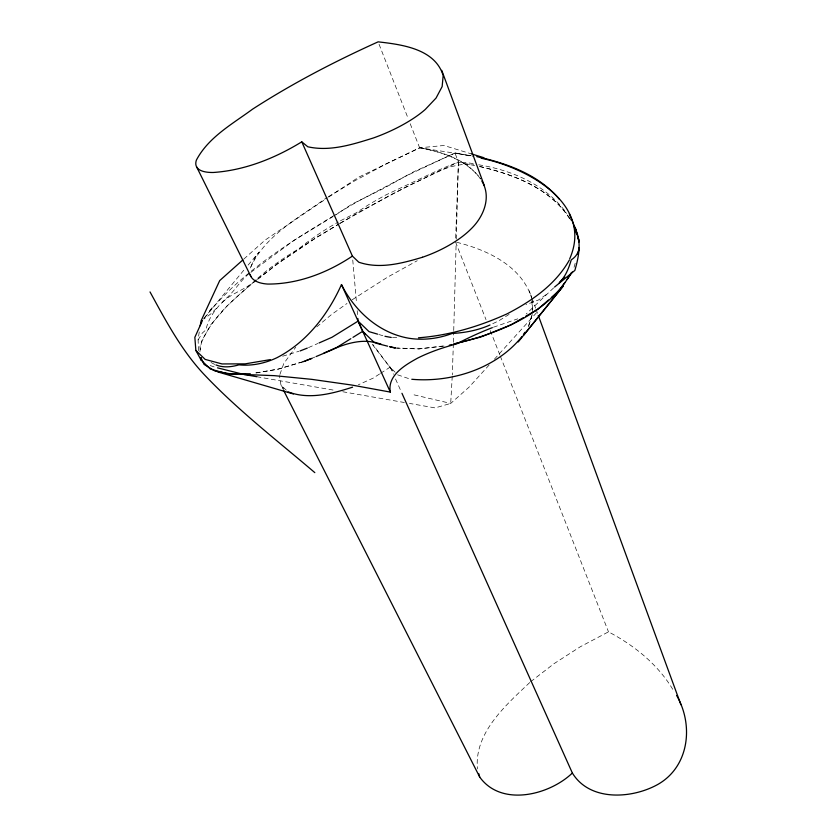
<?xml version="1.0" encoding="UTF-8"?>
<svg xmlns="http://www.w3.org/2000/svg" width="837" height="837" viewBox="0 0 837 837"><rect width="100%" height="100%" fill="white"/><g stroke="black" fill="none" stroke-linecap="round" stroke-linejoin="round"><path stroke-width="0.63" stroke-dasharray="4.18 3.14" d="M453.361 343.609L452.304 374.903M453.392 342.302L453.685 331.86M453.727 330.552L456.113 244.352M456.259 239.131L458.394 162.075A293.295 185.793 -81.1 0 1 473.899 163.749M455.652 238.053L458.435 162.19L454.972 152.972L404.773 176.586L356.991 201.874L335.668 214.502M532.677 309.481L532.102 300.745M452.231 376.2L450.704 403.413L435.114 407.901L409.46 403.413M198.484 350.703L198.107 339.906L199.311 331.421M199.844 351.833L201.665 340.91L210.861 324.714L226.911 306.091L249.457 285.49L256.593 279.976M532.259 314.471L528.764 325.917M574.046 267.285L575.406 262.431M528.293 326.775L532.144 314.461M279.903 374.484L283.785 363.499L295.775 347.146M198.107 339.906L202.366 333L205.923 329.883C208.779 316.219 218.185 305.578 228.271 296.528C235.835 289.089 241.401 279.474 249.844 273.061M203.768 318.594L244.76 269.054M204.898 317.474C239.058 273.563 287.625 243.755 334.549 215.161M248.118 265.078L259.02 252.157L254.626 258.235L250.033 268.677C264.199 235.898 298.568 218.07 326.179 198.003M209.512 310.83L213.822 305.735M489.132 365.005L469.013 387.207L450.704 403.413L412.536 394.499M494.385 359.219L537.249 311.929M553.634 287.897L526.191 313.969M216.312 308.476L210.84 313.844L203.757 319.085M529.727 682.563C505.83 705.152 474.098 732.867 477.425 768.879M255.976 279.799C246.308 289.623 231.755 292.688 222.182 302.586M243.839 259.062L265.078 240.125L327.518 197.846M316.773 326.859L331.326 314.691L346.999 303.486M257.901 278.051C270.403 267.17 283.942 257.555 298.234 249.164C310.799 239.047 324.128 229.893 338.232 222.067M256.781 279.935C234.161 298.401 209.961 318.405 199.907 346.748L200.315 351.561M257.806 279.15L279.223 262.536L317.38 236.902L338.587 224.285M257.608 279.192L277.989 263.425L311.835 240.439L339.205 223.782M530.679 681.684L554.094 663.626L580.355 646.729L608.489 631.851C634.739 645.683 658.824 665.143 673.795 691.111M546.122 294.655L538.463 299.991L525.929 304.699M352.231 299.751L387.552 277.152L417.213 260.725M250.891 272.339L294.08 240.261L334.34 215.81M328.596 197.134L358.675 177.162L419.818 147.772L443.966 145.502L471.409 153.893M379.538 374.003L373.135 378.146L358.372 384.769M380.605 373.312L390.209 367.098L395.127 372.245M335.375 215.151L351.833 204.207L382.708 188.9L413.332 171.941L455.014 153.087L473.282 156.1M509.095 314.398L498.768 320.843L491.099 324.474M340.303 223.113L392.019 194.142L436.297 172.244A36.974 14.313 -21.6 0 1 473.627 164.774M328.397 196.674L354.993 180.687L386.537 163.696L419.64 147.804L471.158 155.651M339.707 223.615L360.914 210.997L408.466 185.73L458.435 162.19L474.652 165.569M340.481 220.738L355.683 213.09L370.236 203.684L385.323 195.199L432.53 172.945A306.457 299.238 8.2 0 1 458.394 162.075M308.466 347.606L317.872 343.473M312.473 358.079L314.89 357.064M493.464 327.215L517.716 318.845M282.697 356.196L298.851 351.32M302.565 361.783L277.811 369.222L252.805 373.354M302.816 361.835L278.554 369.044L253.58 373.448M443.024 345.984L419.274 348.893L397.177 347.993M444.07 346.079L418.552 348.924L396.351 348.129M392.553 337.51L397.763 337.688M459.346 153.6L454.972 152.972L472.445 156.477M256.823 376.713L335.072 390.398M342.762 391.747L404.334 402.513M410.203 123.73L419.64 147.804C442.156 151.8 466.69 159.511 480.637 178.909M479.643 166.605C513.301 174.253 552.001 188.827 570.29 219.985M419.64 147.804C442.156 152.104 466.397 159.637 480.543 178.93M478.701 164.795C512.338 170.235 546.341 185.008 566.722 213.425M479.685 166.375C512.621 174.222 547.858 187.446 568.156 215.956M378.847 334.518L383.744 335.94M456.72 242.28C487.312 249.939 521.618 265.81 531.736 298.254L529.298 290.899L531.547 297.041M214.136 366.899L207.817 364.765M397.585 374.819L410.486 379.192M214.743 364.461L209.564 361.72M286.254 390.178L281.002 385.24L279.474 375.708M372.423 344.509L393.118 371.377L372.936 344.593M283.858 388.912L281.002 385.24L282.78 388.734M568.689 216.49L571.692 221.669M390.209 367.098L393.411 374.244M395.545 379.004L401.425 392.103M455.516 241.914L486.015 319.661M490.304 330.594L499.835 354.888M500.306 356.102L608.489 631.851M379.056 44.256L408.31 118.906M531.997 298.265L535.596 308.089M536.046 309.313L537.846 314.231M352.754 260.004L356.51 302.91M357.19 310.715L357.535 314.618M531.872 300.755L532.531 313.237"/><path stroke-width="1.26" d="M574.695 227.769C582.071 240.962 578.827 256.718 574.862 270.435L554.575 287.049M200.221 325.698L201.1 320.791L219.712 280.583L242.876 259.93M579.11 247.532C578.765 252.711 575.594 257.158 571.252 259.868C568.825 268.175 565.519 276.618 559.273 282.833L564.745 276.89L561.711 280.165M577.781 253.946L578.806 250.305M569.673 258.884C594.134 203.098 525.845 167.264 481.191 158.235M202.46 320.477L194.843 337.311L195.858 350.441L201.016 359.983L210.39 369.075L227.235 373.731L250.305 373.773M490.001 324.986C478.105 330.27 465.131 332.791 452.158 333.461C438.431 338.629 423.501 340.533 408.969 338.263C379.109 333.178 354.742 311.123 341.475 284.57C327.989 314.681 306.551 342.49 276.765 357.797C265.015 363.331 251.947 366.167 238.963 364.838C231.546 367.035 223.27 367.924 215.946 364.932M571.169 272.935C547.796 314.157 498.015 333.722 453.947 343.913M411.794 379.276C451.854 382.781 496.31 368.489 521.953 336.579M523.439 334.434L524.935 332.299M564.954 282.477L559.074 290.878L551.374 297.533M567.151 279.328L572.299 271.973M569.327 260.098C555.402 284.789 531.6 301.163 506.94 313.906C478.942 326.556 449.197 335.48 418.469 337.803M523.669 335.114L563.291 286.003L518.229 341.946M548.486 300.023L537.909 309.167L525.615 316.344M401.959 393.296L572.362 773.022C549.281 795.192 501.248 807.203 479.695 777.029L283.366 389.906M350.829 338.692L336.767 347.439L323.898 353.099M352.994 337.342L362.724 331.285L373.7 341.967L381.044 344.164M422.486 257.252C402.105 263.331 379.642 269.388 358.749 262.19L352.408 256.101C327.518 272.757 298.066 284.172 267.83 284.067A62.356 24.388 -24.1 0 1 250.106 274.557M523.387 317.642L511.093 324.819L480.741 337.049L454.313 343.913M301.78 141.83C275.038 158.256 244.802 170.361 213.257 172.485A65.579 20.758 -23.8 0 1 196.402 160.087C208.455 137.174 232.414 124.022 252.575 109.155C292.521 83.365 334.81 61.404 378.115 41.85C401.906 44.539 435.01 48.797 443.171 75.539L442.145 86.577L436.067 98.044L425.301 109.427A68.1 22.515 -22.3 0 1 373.501 137.938C352.471 144.487 329.945 151.769 307.807 146.778L301.78 141.83L352.408 256.101M307.284 348.129L300.096 350.944M319.054 342.961L331.986 337.28L358.1 321.115L357.88 318.52M312.191 358.236L305.034 361.04M311.27 358.581L302.816 361.835M316.093 356.562L331.766 349.971A44.696 20.799 -24.8 0 1 376.587 343.358L387.667 346.194M492.344 327.644C480.082 332.383 468.113 337.855 456.479 343.965C443.118 347.481 429.956 351.948 417.579 358.142C405.223 364.984 387.165 375.363 390.324 392.082L351.76 385.041L311.657 379.339L274.358 375.656L243.996 374.474L217.505 367.851M352.597 387.175C332.048 393.746 309.01 399.929 288.012 391.831M449.281 345.21L451.792 344.562M270.246 359.628L245.157 363.865L222.046 363.938L205.191 359.418L195.858 350.441M244.697 373.731L231.995 374.149L215.151 371.105L204.061 364.419L200.974 357.64M391.245 337.468L384.968 336.296M395.88 347.941L389.603 346.738M476.808 156.634C507.232 163.351 538.902 174.692 559.451 199.352M243.996 374.474L256.823 376.713M390.126 346.821L395.043 348.087M217.944 371.973L293.379 393.965M377.623 334.151L369.044 331.651L358.1 321.115L362.724 331.285L365.078 334.361M471.409 153.893L483.88 157.712M314.817 472.633C277.193 440.503 237.75 410.151 203.736 374.076C181.231 349.981 165.716 320.623 150.022 291.925M572.362 773.022C589.29 800.852 629.455 798.969 655.34 785.765C688.893 768.847 694.354 725.899 676.589 695.421M573.743 225.551L575.605 228.742L576.494 233.575M573.512 225.571L576.086 230.039L576.588 233.837M569.286 213.728L576.044 230.217L579.068 242.019L578.085 236.902L578.608 239.8M196.695 167.013L250.954 276.576M341.475 284.57L390.324 392.082M481.809 181.022C491.758 197.155 483.598 216.867 471.053 228.94A64.637 26.345 -22.2 0 1 422.486 257.252M441.737 70.339L484.33 185.678M538.296 315.455L680.92 704.723M478.722 773.534L479.695 777.029M200.817 357.577L201.016 359.983"/></g></svg>
